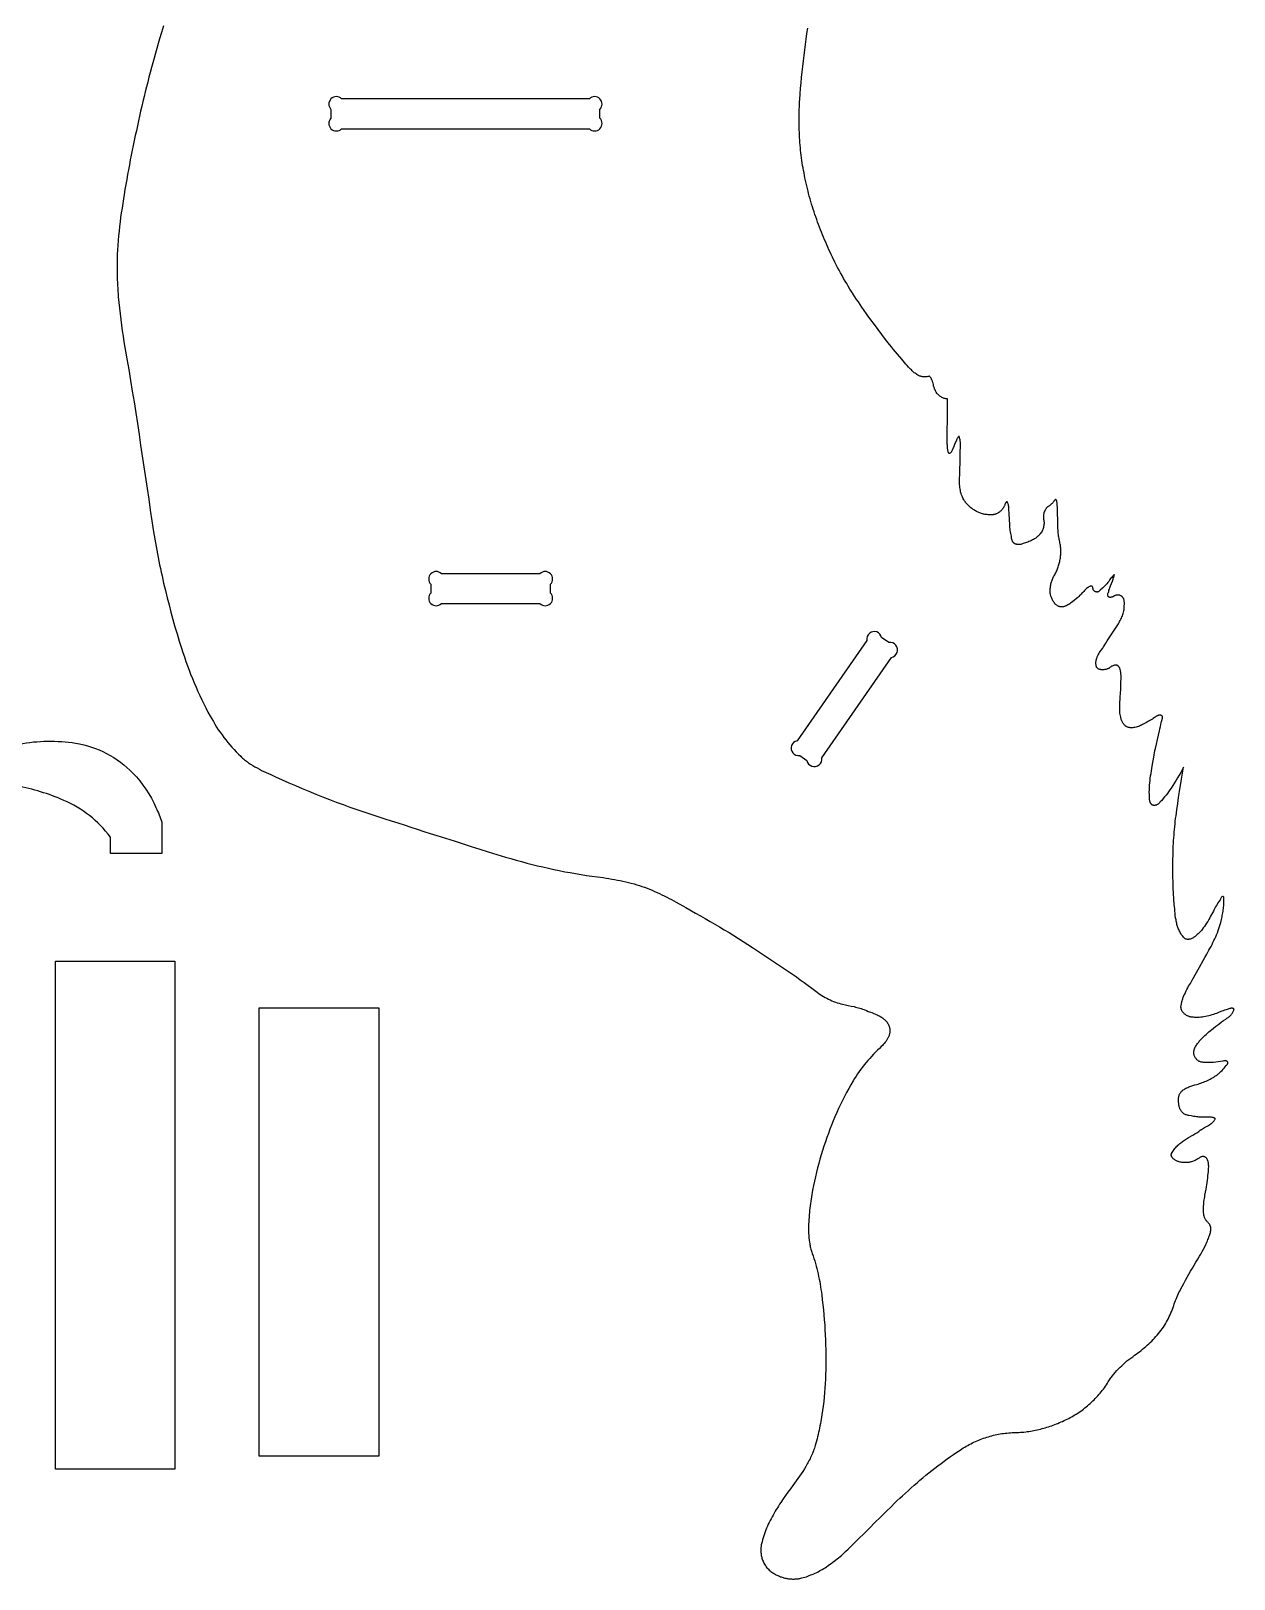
# Model space of a CAD drawing. Extents: x -354 to 404, y -248 to 385.
# Drawn here: x 93 to 213.7, y -245.9 to -90.5 of the extents above; entities that cross this region are included whole.
import ezdxf

# ---------------------------------------------------------------- set-up
doc = ezdxf.new("R2010")
doc.units = 0
doc.header["$MEASUREMENT"] = 0
doc.layers.get('0').update_dxf_attribs({"linetype": 'CONTINUOUS'})

msp = doc.modelspace()

# ---------------------------------------------------------------- linework, layer by layer
msp.add_lwpolyline([(106.28, -89.99), (106.08, -90.64), (105.89, -91.29), (105.75, -91.77), (105.61, -92.25), (105.47, -92.73), (105.34, -93.22), (105.2, -93.7), (105.07, -94.18), (104.95, -94.67), (104.82, -95.15), (104.69, -95.63), (104.57, -96.12), (104.45, -96.61), (104.33, -97.09), (104.21, -97.58), (104.1, -98.06), (103.98, -98.55), (103.87, -99.04), (103.76, -99.53), (103.65, -100.02), (103.55, -100.51), (103.44, -101), (103.34, -101.49), (103.24, -101.98), (103.14, -102.47), (103.04, -102.96), (102.94, -103.45), (102.85, -103.94), (102.76, -104.43), (102.67, -104.92), (102.58, -105.42), (102.49, -105.91), (102.41, -106.4), (102.32, -106.9), (102.25, -107.36), (102.18, -107.82), (102.11, -108.28), (102.04, -108.74), (101.97, -109.21), (101.91, -109.67), (101.86, -110.13), (101.81, -110.6), (101.76, -111.06), (101.72, -111.53), (101.68, -111.99), (101.66, -112.46), (101.63, -112.93), (101.62, -113.16), (101.62, -113.39), (101.61, -113.63), (101.61, -113.86), (101.61, -114.1), (101.61, -114.33), (101.61, -114.62), (101.62, -114.9), (101.63, -115.19), (101.64, -115.47), (101.65, -115.76), (101.66, -116.04), (101.68, -116.33), (101.7, -116.61), (101.72, -116.9), (101.74, -117.18), (101.79, -117.75), (101.85, -118.32), (101.91, -118.89), (101.98, -119.46), (102.06, -120.02), (102.14, -120.59), (102.22, -121.15), (102.31, -121.72), (102.4, -122.28), (102.5, -122.85), (102.6, -123.41), (102.78, -124.49), (102.97, -125.57), (103.14, -126.66), (103.32, -127.74), (103.49, -128.82), (103.65, -129.91), (103.82, -130.99), (103.98, -132.08), (104.3, -134.25), (104.62, -136.42), (104.79, -137.51), (104.95, -138.59), (105.12, -139.67), (105.28, -140.76), (105.34, -141.13), (105.4, -141.5), (105.47, -141.87), (105.53, -142.24), (105.6, -142.61), (105.67, -142.98), (105.74, -143.35), (105.81, -143.72), (105.89, -144.09), (105.97, -144.46), (106.05, -144.83), (106.13, -145.19), (106.21, -145.56), (106.29, -145.93), (106.47, -146.66), (106.65, -147.39), (106.83, -148.12), (107.02, -148.85), (107.22, -149.58), (107.43, -150.3), (107.64, -151.02), (107.86, -151.74), (108.08, -152.46), (108.22, -152.9), (108.37, -153.34), (108.52, -153.78), (108.67, -154.22), (108.84, -154.65), (109, -155.08), (109.18, -155.51), (109.35, -155.94), (109.54, -156.37), (109.72, -156.79), (109.92, -157.21), (110.11, -157.63), (110.32, -158.05), (110.53, -158.46), (110.74, -158.87), (110.96, -159.28), (111.12, -159.56), (111.28, -159.83), (111.44, -160.1), (111.61, -160.37), (111.78, -160.64), (111.96, -160.9), (112.15, -161.16), (112.34, -161.42), (112.53, -161.67), (112.73, -161.92), (112.93, -162.16), (113.14, -162.4), (113.36, -162.63), (113.58, -162.87), (113.8, -163.09), (114.03, -163.31), (114.12, -163.4), (114.22, -163.48), (114.31, -163.57), (114.41, -163.65), (114.51, -163.72), (114.61, -163.8), (114.71, -163.88), (114.81, -163.95), (114.92, -164.02), (115.02, -164.09), (115.24, -164.23), (115.46, -164.35), (115.68, -164.48), (115.9, -164.6), (116.13, -164.72), (116.35, -164.83), (116.58, -164.94), (116.81, -165.05), (117.05, -165.15), (117.51, -165.36), (118.18, -165.67), (118.85, -165.96), (119.52, -166.25), (120.2, -166.54), (120.88, -166.82), (121.56, -167.1), (122.24, -167.37), (122.93, -167.64), (123.61, -167.9), (124.3, -168.16), (124.99, -168.41), (125.69, -168.66), (126.38, -168.9), (127.08, -169.13), (127.78, -169.36), (128.48, -169.58), (129.14, -169.78), (129.79, -169.99), (130.44, -170.2), (131.1, -170.42), (131.75, -170.63), (132.4, -170.85), (133.06, -171.06), (133.71, -171.26), (134.57, -171.53), (135.44, -171.8), (137.16, -172.35), (138.02, -172.63), (138.88, -172.9), (139.74, -173.16), (140.17, -173.29), (140.61, -173.42), (141.14, -173.57), (141.68, -173.73), (142.21, -173.87), (142.75, -174.02), (143.29, -174.16), (143.83, -174.29), (144.37, -174.42), (144.91, -174.55), (145.46, -174.67), (146, -174.78), (146.55, -174.89), (147.09, -174.99), (147.64, -175.09), (148.19, -175.18), (148.74, -175.26), (149.02, -175.3), (149.29, -175.34), (149.86, -175.42), (150.43, -175.49), (150.71, -175.54), (150.99, -175.58), (151.28, -175.63), (151.56, -175.67), (151.84, -175.73), (152.12, -175.78), (152.4, -175.84), (152.68, -175.9), (152.96, -175.97), (153.24, -176.04), (153.51, -176.12), (153.79, -176.2), (154.05, -176.28), (154.31, -176.37), (154.56, -176.46), (154.82, -176.56), (155.07, -176.66), (155.32, -176.76), (155.57, -176.87), (155.82, -176.98), (156.06, -177.09), (156.31, -177.2), (156.55, -177.32), (156.79, -177.44), (157.03, -177.57), (157.27, -177.69), (157.51, -177.82), (157.75, -177.95), (158.72, -178.5), (159.69, -179.04), (160.18, -179.32), (160.66, -179.6), (161.14, -179.88), (161.62, -180.16), (162.1, -180.44), (162.57, -180.73), (163.05, -181.01), (163.52, -181.31), (163.99, -181.6), (164.46, -181.9), (164.93, -182.2), (165.4, -182.51), (166.2, -183.04), (167.01, -183.57), (167.81, -184.1), (168.21, -184.37), (168.61, -184.64), (169.01, -184.91), (169.41, -185.18), (169.81, -185.46), (170.2, -185.74), (170.59, -186.02), (170.98, -186.3), (171.37, -186.59), (171.75, -186.89), (171.9, -187), (172.05, -187.11), (172.21, -187.22), (172.37, -187.32), (172.53, -187.42), (172.7, -187.51), (172.86, -187.6), (173.03, -187.69), (173.2, -187.77), (173.38, -187.85), (173.55, -187.92), (173.73, -187.98), (173.91, -188.04), (174.09, -188.1), (174.27, -188.15), (174.45, -188.19), (174.73, -188.25), (175.02, -188.32), (175.31, -188.38), (175.6, -188.44), (175.75, -188.48), (175.89, -188.52), (176.03, -188.55), (176.17, -188.59), (176.3, -188.63), (176.44, -188.68), (176.57, -188.73), (176.69, -188.77), (176.86, -188.84), (177.03, -188.91), (177.39, -189.04), (177.57, -189.12), (177.76, -189.19), (177.93, -189.27), (178.02, -189.32), (178.11, -189.36), (178.19, -189.41), (178.28, -189.46), (178.36, -189.51), (178.44, -189.56), (178.51, -189.62), (178.59, -189.68), (178.66, -189.74), (178.73, -189.8), (178.79, -189.87), (178.85, -189.94), (178.91, -190.01), (178.96, -190.09), (179.01, -190.17), (179.06, -190.25), (179.1, -190.34), (179.13, -190.43), (179.15, -190.5), (179.17, -190.57), (179.18, -190.64), (179.19, -190.71), (179.2, -190.78), (179.2, -190.85), (179.19, -190.92), (179.19, -190.99), (179.18, -191.06), (179.17, -191.12), (179.15, -191.19), (179.13, -191.26), (179.11, -191.33), (179.09, -191.39), (179.06, -191.46), (179.03, -191.53), (179, -191.59), (178.96, -191.65), (178.93, -191.72), (178.89, -191.78), (178.85, -191.84), (178.81, -191.9), (178.72, -192.02), (178.63, -192.13), (178.53, -192.24), (178.44, -192.34), (178.33, -192.44), (178.14, -192.63), (177.94, -192.82), (177.74, -193.02), (177.55, -193.22), (177.36, -193.43), (177.17, -193.64), (176.98, -193.85), (176.8, -194.06), (176.62, -194.28), (176.45, -194.5), (176.28, -194.73), (176.11, -194.96), (175.95, -195.19), (175.8, -195.42), (175.65, -195.66), (175.5, -195.89), (175.28, -196.28), (175.06, -196.67), (174.85, -197.07), (174.64, -197.46), (174.44, -197.86), (174.24, -198.27), (174.05, -198.67), (173.86, -199.08), (173.68, -199.5), (173.51, -199.91), (173.34, -200.33), (173.18, -200.75), (173.02, -201.17), (172.86, -201.59), (172.72, -202.01), (172.58, -202.44), (172.44, -202.87), (172.31, -203.31), (172.18, -203.74), (172.05, -204.18), (171.94, -204.63), (171.83, -205.07), (171.72, -205.52), (171.62, -205.96), (171.53, -206.41), (171.44, -206.86), (171.4, -207.08), (171.36, -207.31), (171.32, -207.54), (171.29, -207.76), (171.26, -207.99), (171.22, -208.21), (171.2, -208.44), (171.17, -208.67), (171.14, -208.89), (171.12, -209.12), (171.1, -209.35), (171.08, -209.57), (171.06, -209.8), (171.05, -210.03), (171.04, -210.26), (171.03, -210.49), (171.03, -210.72), (171.03, -210.95), (171.04, -211.18), (171.05, -211.41), (171.07, -211.64), (171.1, -211.87), (171.13, -212.09), (171.15, -212.21), (171.17, -212.32), (171.19, -212.43), (171.21, -212.54), (171.24, -212.66), (171.27, -212.77), (171.3, -212.88), (171.33, -212.99), (171.37, -213.1), (171.4, -213.21), (171.49, -213.46), (171.57, -213.72), (171.65, -213.97), (171.72, -214.23), (171.8, -214.48), (171.86, -214.74), (171.93, -215), (171.99, -215.26), (172.04, -215.52), (172.1, -215.78), (172.15, -216.04), (172.19, -216.31), (172.24, -216.57), (172.28, -216.83), (172.32, -217.1), (172.35, -217.36), (172.41, -217.86), (172.47, -218.36), (172.52, -218.86), (172.57, -219.36), (172.61, -219.87), (172.65, -220.37), (172.68, -220.87), (172.7, -221.37), (172.72, -221.87), (172.74, -222.37), (172.75, -222.88), (172.76, -223.38), (172.76, -223.88), (172.76, -224.39), (172.75, -224.89), (172.73, -225.39), (172.72, -225.84), (172.69, -226.29), (172.67, -226.74), (172.63, -227.19), (172.59, -227.64), (172.55, -228.08), (172.5, -228.53), (172.44, -228.97), (172.37, -229.42), (172.34, -229.64), (172.3, -229.86), (172.26, -230.08), (172.22, -230.3), (172.18, -230.52), (172.13, -230.74), (172.09, -230.96), (172.04, -231.18), (171.99, -231.4), (171.94, -231.62), (171.88, -231.84), (171.83, -232.06), (171.77, -232.27), (171.71, -232.49), (171.67, -232.63), (171.62, -232.77), (171.57, -232.91), (171.53, -233.04), (171.47, -233.18), (171.42, -233.31), (171.36, -233.44), (171.3, -233.58), (171.24, -233.71), (171.18, -233.84), (171.11, -233.97), (171.04, -234.09), (170.97, -234.22), (170.9, -234.35), (170.76, -234.6), (170.61, -234.85), (170.45, -235.09), (170.29, -235.33), (170.12, -235.57), (169.96, -235.81), (169.79, -236.04), (169.45, -236.51), (169.21, -236.84), (168.96, -237.18), (168.72, -237.52), (168.48, -237.86), (168.25, -238.21), (168.13, -238.39), (168.02, -238.57), (167.9, -238.74), (167.79, -238.92), (167.68, -239.1), (167.58, -239.28), (167.47, -239.47), (167.37, -239.65), (167.27, -239.84), (167.17, -240.02), (167.08, -240.21), (166.99, -240.4), (166.91, -240.59), (166.82, -240.78), (166.74, -240.97), (166.67, -241.17), (166.6, -241.36), (166.53, -241.56), (166.47, -241.76), (166.41, -241.96), (166.36, -242.16), (166.31, -242.36), (166.29, -242.46), (166.27, -242.55), (166.26, -242.65), (166.25, -242.74), (166.24, -242.84), (166.24, -242.94), (166.24, -243.04), (166.24, -243.13), (166.25, -243.23), (166.26, -243.33), (166.27, -243.42), (166.29, -243.52), (166.3, -243.62), (166.33, -243.71), (166.35, -243.8), (166.38, -243.89), (166.42, -244), (166.46, -244.1), (166.5, -244.2), (166.55, -244.3), (166.61, -244.4), (166.66, -244.49), (166.73, -244.58), (166.79, -244.67), (166.86, -244.76), (166.93, -244.84), (167.01, -244.92), (167.09, -245), (167.17, -245.07), (167.26, -245.14), (167.35, -245.21), (167.44, -245.27), (167.52, -245.32), (167.6, -245.37), (167.68, -245.42), (167.76, -245.46), (167.85, -245.51), (167.94, -245.55), (168.02, -245.59), (168.11, -245.62), (168.2, -245.66), (168.29, -245.69), (168.38, -245.72), (168.47, -245.75), (168.56, -245.77), (168.65, -245.8), (168.75, -245.82), (168.84, -245.84), (168.93, -245.85), (169.03, -245.87), (169.12, -245.88), (169.22, -245.89), (169.31, -245.89), (169.41, -245.9), (169.5, -245.9), (169.6, -245.9), (169.69, -245.89), (169.79, -245.89), (169.88, -245.88), (169.98, -245.87), (170.07, -245.85), (170.16, -245.84), (170.26, -245.82), (170.35, -245.79), (170.5, -245.75), (170.66, -245.71), (170.81, -245.66), (170.96, -245.61), (171.11, -245.55), (171.26, -245.49), (171.41, -245.43), (171.56, -245.37), (171.7, -245.3), (171.85, -245.23), (171.99, -245.16), (172.13, -245.09), (172.27, -245.01), (172.41, -244.93), (172.55, -244.84), (172.69, -244.76), (172.84, -244.66), (173, -244.55), (173.15, -244.44), (173.31, -244.33), (173.46, -244.22), (173.6, -244.11), (173.75, -244), (173.9, -243.88), (174.04, -243.76), (174.19, -243.64), (174.33, -243.52), (174.47, -243.4), (174.75, -243.15), (175.02, -242.89), (175.29, -242.63), (175.56, -242.37), (175.82, -242.11), (176.09, -241.84), (176.61, -241.31), (177.14, -240.78), (177.69, -240.23), (178.24, -239.68), (178.79, -239.14), (179.35, -238.6), (179.63, -238.33), (179.91, -238.06), (180.19, -237.79), (180.47, -237.53), (180.76, -237.27), (181.05, -237.01), (181.34, -236.75), (181.63, -236.49), (181.92, -236.23), (182.21, -235.98), (182.51, -235.73), (182.81, -235.48), (183.11, -235.24), (183.41, -235), (183.71, -234.76), (184.02, -234.52), (184.33, -234.29), (184.64, -234.05), (184.96, -233.83), (185.27, -233.6), (185.59, -233.38), (185.91, -233.17), (186.24, -232.95), (186.57, -232.74), (186.72, -232.65), (186.87, -232.56), (187.02, -232.48), (187.17, -232.39), (187.32, -232.31), (187.48, -232.23), (187.63, -232.16), (187.79, -232.09), (187.95, -232.02), (188.11, -231.95), (188.27, -231.89), (188.43, -231.82), (188.59, -231.76), (188.76, -231.71), (188.92, -231.66), (189.09, -231.61), (189.25, -231.56), (189.42, -231.51), (189.59, -231.47), (189.76, -231.43), (189.93, -231.4), (190.1, -231.36), (190.27, -231.33), (190.44, -231.3), (190.61, -231.28), (190.78, -231.26), (190.95, -231.24), (191.13, -231.22), (191.3, -231.21), (191.47, -231.2), (191.65, -231.19), (191.82, -231.19), (191.99, -231.18), (192.15, -231.18), (192.32, -231.17), (192.49, -231.15), (192.66, -231.14), (192.83, -231.12), (192.99, -231.1), (193.16, -231.08), (193.33, -231.05), (193.49, -231.02), (193.66, -230.99), (193.82, -230.96), (193.99, -230.93), (194.15, -230.89), (194.31, -230.85), (194.48, -230.8), (194.64, -230.76), (194.8, -230.71), (194.96, -230.66), (195.12, -230.61), (195.28, -230.56), (195.44, -230.51), (195.6, -230.45), (195.76, -230.39), (195.92, -230.33), (196.07, -230.27), (196.23, -230.2), (196.38, -230.13), (196.54, -230.07), (196.69, -230), (196.84, -229.93), (196.99, -229.85), (197.15, -229.77), (197.3, -229.69), (197.46, -229.61), (197.61, -229.52), (197.76, -229.43), (197.91, -229.34), (198.06, -229.24), (198.2, -229.14), (198.35, -229.04), (198.49, -228.94), (198.63, -228.83), (198.77, -228.72), (198.91, -228.61), (199.05, -228.5), (199.18, -228.38), (199.31, -228.27), (199.44, -228.15), (199.57, -228.02), (199.7, -227.9), (199.82, -227.77), (199.94, -227.64), (200.06, -227.51), (200.18, -227.38), (200.3, -227.25), (200.41, -227.11), (200.52, -226.97), (200.63, -226.83), (200.73, -226.69), (200.83, -226.54), (200.93, -226.4), (201.03, -226.25), (201.12, -226.1), (201.19, -226), (201.25, -225.9), (201.32, -225.81), (201.38, -225.71), (201.45, -225.62), (201.52, -225.52), (201.67, -225.34), (201.82, -225.16), (201.98, -224.98), (202.14, -224.81), (202.3, -224.64), (202.47, -224.48), (202.65, -224.32), (202.82, -224.16), (203, -224.01), (203.19, -223.86), (203.38, -223.72), (203.57, -223.58), (203.76, -223.44), (203.92, -223.32), (204.09, -223.2), (204.25, -223.08), (204.41, -222.95), (204.57, -222.83), (204.73, -222.7), (204.89, -222.56), (205.04, -222.43), (205.19, -222.29), (205.34, -222.15), (205.49, -222.01), (205.63, -221.86), (205.77, -221.71), (205.91, -221.56), (206.04, -221.41), (206.17, -221.25), (206.3, -221.09), (206.42, -220.93), (206.54, -220.77), (206.65, -220.6), (206.76, -220.44), (206.86, -220.27), (206.96, -220.09), (207.06, -219.92), (207.15, -219.74), (207.24, -219.56), (207.33, -219.38), (207.41, -219.19), (207.49, -219.01), (207.56, -218.82), (207.63, -218.63), (207.7, -218.44), (207.75, -218.28), (207.81, -218.12), (207.88, -217.95), (207.94, -217.79), (208.01, -217.63), (208.08, -217.47), (208.15, -217.31), (208.22, -217.15), (208.3, -216.99), (208.37, -216.84), (208.53, -216.53), (208.69, -216.22), (208.86, -215.91), (209.03, -215.61), (209.21, -215.3), (209.38, -215), (209.56, -214.7), (209.92, -214.1), (210.1, -213.8), (210.27, -213.5), (210.41, -213.27), (210.54, -213.03), (210.67, -212.8), (210.8, -212.56), (210.92, -212.31), (210.97, -212.19), (211.03, -212.07), (211.08, -211.95), (211.13, -211.83), (211.18, -211.7), (211.23, -211.58), (211.26, -211.49), (211.29, -211.4), (211.32, -211.31), (211.35, -211.21), (211.37, -211.11), (211.39, -211.02), (211.4, -210.92), (211.41, -210.82), (211.41, -210.77), (211.41, -210.73), (211.41, -210.68), (211.4, -210.63), (211.4, -210.59), (211.39, -210.54), (211.37, -210.5), (211.36, -210.45), (211.34, -210.41), (211.32, -210.36), (211.3, -210.32), (211.28, -210.28), (211.25, -210.24), (211.22, -210.2), (211.18, -210.17), (211.15, -210.13), (211.1, -210.08), (211.05, -210.04), (211.01, -209.99), (210.97, -209.94), (210.93, -209.89), (210.9, -209.84), (210.87, -209.79), (210.84, -209.73), (210.82, -209.68), (210.79, -209.62), (210.77, -209.57), (210.76, -209.51), (210.74, -209.45), (210.73, -209.39), (210.72, -209.33), (210.71, -209.26), (210.69, -209.1), (210.68, -208.94), (210.68, -208.78), (210.68, -208.62), (210.69, -208.47), (210.7, -208.31), (210.71, -208.15), (210.73, -208), (210.75, -207.84), (210.78, -207.69), (210.8, -207.53), (210.83, -207.38), (210.89, -207.07), (210.95, -206.75), (210.99, -206.53), (211.03, -206.31), (211.06, -206.09), (211.08, -205.87), (211.11, -205.65), (211.13, -205.42), (211.17, -204.98), (211.18, -204.82), (211.19, -204.67), (211.2, -204.51), (211.2, -204.44), (211.19, -204.36), (211.19, -204.28), (211.18, -204.21), (211.17, -204.13), (211.16, -204.06), (211.14, -203.98), (211.12, -203.91), (211.09, -203.83), (211.06, -203.75), (211.04, -203.73), (211.03, -203.7), (211.01, -203.67), (210.99, -203.65), (210.97, -203.63), (210.95, -203.61), (210.93, -203.59), (210.91, -203.57), (210.86, -203.54), (210.81, -203.52), (210.76, -203.5), (210.7, -203.49), (210.65, -203.48), (210.59, -203.48), (210.53, -203.49), (210.48, -203.5), (210.42, -203.52), (210.37, -203.55), (210.32, -203.58), (210.27, -203.61), (210.23, -203.65), (210.19, -203.68), (210.11, -203.73), (210.02, -203.78), (209.93, -203.83), (209.84, -203.87), (209.75, -203.91), (209.58, -203.98), (209.49, -204.01), (209.41, -204.03), (209.32, -204.05), (209.24, -204.07), (209.14, -204.08), (209.05, -204.09), (208.96, -204.09), (208.87, -204.09), (208.77, -204.09), (208.68, -204.09), (208.59, -204.08), (208.5, -204.07), (208.42, -204.05), (208.33, -204.04), (208.25, -204.02), (208.18, -204), (208.11, -203.98), (208.05, -203.95), (207.98, -203.92), (207.91, -203.89), (207.84, -203.84), (207.77, -203.8), (207.7, -203.75), (207.64, -203.7), (207.59, -203.64), (207.56, -203.61), (207.54, -203.58), (207.52, -203.55), (207.5, -203.52), (207.48, -203.49), (207.47, -203.45), (207.46, -203.42), (207.45, -203.39), (207.45, -203.36), (207.45, -203.32), (207.45, -203.29), (207.46, -203.25), (207.47, -203.22), (207.48, -203.18), (207.54, -203.08), (207.59, -202.97), (207.66, -202.87), (207.73, -202.78), (207.8, -202.69), (207.87, -202.6), (207.95, -202.51), (208.03, -202.43), (208.12, -202.35), (208.21, -202.27), (208.3, -202.19), (208.39, -202.12), (208.49, -202.05), (208.58, -201.98), (208.68, -201.91), (208.78, -201.84), (208.99, -201.72), (209.19, -201.59), (209.6, -201.34), (209.81, -201.22), (210.01, -201.09), (210.1, -201.03), (210.2, -200.96), (210.29, -200.89), (210.38, -200.82), (210.43, -200.79), (210.48, -200.76), (210.57, -200.69), (210.68, -200.63), (210.78, -200.57), (210.99, -200.46), (211.1, -200.4), (211.21, -200.34), (211.31, -200.28), (211.41, -200.21), (211.45, -200.18), (211.5, -200.14), (211.55, -200.1), (211.59, -200.06), (211.63, -200.02), (211.67, -199.98), (211.71, -199.93), (211.74, -199.89), (211.78, -199.84), (211.81, -199.78), (211.84, -199.73), (211.86, -199.67), (211.83, -199.65), (211.79, -199.63), (211.76, -199.61), (211.72, -199.6), (211.68, -199.59), (211.64, -199.57), (211.61, -199.57), (211.57, -199.56), (211.49, -199.55), (211.41, -199.54), (211.33, -199.54), (211.25, -199.55), (211.12, -199.55), (210.99, -199.55), (210.87, -199.55), (210.74, -199.55), (210.48, -199.54), (210.22, -199.52), (210.1, -199.51), (209.97, -199.5), (209.84, -199.48), (209.71, -199.46), (209.46, -199.41), (209.21, -199.36), (209.14, -199.35), (209.06, -199.33), (208.99, -199.31), (208.92, -199.29), (208.85, -199.26), (208.78, -199.23), (208.71, -199.19), (208.65, -199.14), (208.59, -199.09), (208.53, -199.03), (208.48, -198.97), (208.43, -198.91), (208.39, -198.84), (208.35, -198.78), (208.32, -198.7), (208.29, -198.63), (208.27, -198.56), (208.25, -198.48), (208.23, -198.4), (208.21, -198.32), (208.2, -198.25), (208.19, -198.17), (208.17, -198.01), (208.16, -197.94), (208.16, -197.87), (208.16, -197.79), (208.16, -197.72), (208.17, -197.65), (208.18, -197.58), (208.19, -197.51), (208.21, -197.44), (208.23, -197.37), (208.25, -197.3), (208.28, -197.23), (208.31, -197.17), (208.34, -197.11), (208.39, -197.05), (208.43, -196.99), (208.48, -196.94), (208.56, -196.87), (208.65, -196.8), (208.73, -196.74), (208.82, -196.68), (208.92, -196.63), (209.01, -196.58), (209.11, -196.54), (209.2, -196.5), (209.3, -196.46), (209.4, -196.43), (209.5, -196.39), (209.61, -196.36), (209.81, -196.3), (210.02, -196.25), (210.15, -196.21), (210.29, -196.16), (210.42, -196.12), (210.56, -196.07), (210.69, -196.02), (210.82, -195.97), (210.95, -195.91), (211.08, -195.85), (211.21, -195.79), (211.34, -195.72), (211.46, -195.65), (211.59, -195.58), (211.71, -195.51), (211.83, -195.43), (211.95, -195.35), (212.06, -195.27), (212.13, -195.22), (212.19, -195.17), (212.25, -195.11), (212.31, -195.06), (212.43, -194.95), (212.55, -194.84), (212.66, -194.72), (212.77, -194.6), (212.87, -194.47), (212.97, -194.35), (213.03, -194.29), (213.06, -194.25), (213.08, -194.22), (213.1, -194.18), (213.11, -194.17), (213.12, -194.15), (213.12, -194.13), (213.12, -194.1), (213.12, -194.08), (213.12, -194.06), (213.12, -194.03), (213.11, -194.01), (213.1, -193.99), (213.09, -193.97), (213.07, -193.95), (213.06, -193.94), (213.04, -193.92), (213.02, -193.91), (213, -193.9), (212.98, -193.9), (212.94, -193.88), (212.89, -193.88), (212.85, -193.88), (212.79, -193.88), (212.73, -193.88), (212.62, -193.9), (212.4, -193.93), (212.16, -193.97), (211.92, -194), (211.68, -194.03), (211.55, -194.04), (211.43, -194.05), (211.3, -194.05), (211.18, -194.06), (211.06, -194.06), (210.93, -194.05), (210.81, -194.05), (210.69, -194.03), (210.57, -194.02), (210.45, -194), (210.38, -193.98), (210.32, -193.96), (210.25, -193.93), (210.19, -193.9), (210.13, -193.86), (210.08, -193.82), (210.02, -193.77), (209.97, -193.72), (209.93, -193.66), (209.88, -193.61), (209.84, -193.55), (209.81, -193.49), (209.78, -193.42), (209.75, -193.36), (209.73, -193.29), (209.72, -193.22), (209.71, -193.17), (209.71, -193.13), (209.7, -193.08), (209.71, -193.03), (209.71, -192.98), (209.71, -192.94), (209.72, -192.89), (209.73, -192.84), (209.74, -192.8), (209.75, -192.75), (209.78, -192.66), (209.82, -192.57), (209.86, -192.48), (209.91, -192.4), (209.97, -192.31), (210.02, -192.23), (210.08, -192.15), (210.14, -192.07), (210.2, -191.99), (210.26, -191.92), (210.32, -191.85), (210.44, -191.72), (210.56, -191.6), (210.69, -191.47), (210.82, -191.35), (210.95, -191.22), (211.08, -191.1), (211.22, -190.98), (211.36, -190.87), (211.5, -190.75), (211.64, -190.64), (211.93, -190.41), (212.21, -190.19), (212.49, -189.98), (212.6, -189.9), (212.7, -189.83), (212.92, -189.69), (213.03, -189.61), (213.14, -189.54), (213.24, -189.46), (213.29, -189.42), (213.33, -189.38), (213.39, -189.32), (213.45, -189.26), (213.5, -189.2), (213.55, -189.13), (213.59, -189.06), (213.63, -188.99), (213.67, -188.92), (213.7, -188.85), (213.72, -188.8), (213.73, -188.77), (213.74, -188.74), (213.75, -188.71), (213.74, -188.69), (213.74, -188.68), (213.73, -188.67), (213.73, -188.66), (213.71, -188.65), (213.68, -188.63), (213.64, -188.61), (213.6, -188.6), (213.56, -188.6), (213.52, -188.59), (213.48, -188.6), (213.44, -188.6), (213.4, -188.61), (213.36, -188.62), (213.32, -188.63), (213.23, -188.66), (213.15, -188.68), (213.07, -188.71), (212.94, -188.75), (212.8, -188.8), (212.66, -188.85), (212.52, -188.9), (212.25, -189.01), (212.11, -189.07), (211.97, -189.12), (211.82, -189.17), (211.67, -189.22), (211.51, -189.27), (211.36, -189.32), (211.2, -189.36), (211.05, -189.4), (210.89, -189.43), (210.73, -189.46), (210.57, -189.49), (210.41, -189.51), (210.25, -189.52), (210.09, -189.53), (209.93, -189.53), (209.85, -189.52), (209.77, -189.52), (209.69, -189.51), (209.61, -189.5), (209.53, -189.49), (209.45, -189.48), (209.39, -189.47), (209.34, -189.46), (209.29, -189.45), (209.24, -189.43), (209.19, -189.41), (209.14, -189.4), (209.09, -189.37), (209.04, -189.35), (208.99, -189.33), (208.95, -189.3), (208.9, -189.27), (208.86, -189.24), (208.82, -189.21), (208.78, -189.18), (208.74, -189.15), (208.7, -189.11), (208.66, -189.07), (208.63, -189.03), (208.6, -188.99), (208.57, -188.95), (208.54, -188.91), (208.52, -188.86), (208.5, -188.82), (208.48, -188.77), (208.46, -188.72), (208.45, -188.68), (208.43, -188.63), (208.43, -188.57), (208.42, -188.52), (208.42, -188.47), (208.42, -188.41), (208.43, -188.36), (208.44, -188.27), (208.46, -188.18), (208.48, -188.09), (208.5, -188), (208.52, -187.91), (208.54, -187.83), (208.57, -187.74), (208.59, -187.66), (208.65, -187.5), (208.72, -187.33), (208.79, -187.17), (208.86, -187.02), (208.94, -186.86), (209.02, -186.71), (209.1, -186.56), (209.19, -186.4), (209.36, -186.1), (209.54, -185.79), (210.27, -184.47), (210.64, -183.82), (210.82, -183.49), (211.01, -183.16), (211.12, -182.97), (211.23, -182.78), (211.33, -182.59), (211.44, -182.4), (211.54, -182.21), (211.63, -182.01), (211.73, -181.81), (211.82, -181.62), (211.91, -181.42), (211.99, -181.22), (212.08, -181.02), (212.15, -180.81), (212.22, -180.61), (212.29, -180.4), (212.35, -180.19), (212.41, -179.98), (212.48, -179.7), (212.54, -179.43), (212.57, -179.29), (212.59, -179.15), (212.62, -179.01), (212.64, -178.87), (212.66, -178.73), (212.68, -178.59), (212.7, -178.45), (212.71, -178.31), (212.72, -178.17), (212.72, -178.03), (212.73, -177.89), (212.73, -177.75), (212.73, -177.69), (212.73, -177.64), (212.73, -177.58), (212.73, -177.53), (212.73, -177.5), (212.72, -177.48), (212.71, -177.46), (212.7, -177.43), (212.69, -177.41), (212.67, -177.39), (212.65, -177.38), (212.62, -177.36), (212.59, -177.37), (212.57, -177.39), (212.54, -177.4), (212.52, -177.42), (212.5, -177.44), (212.49, -177.46), (212.45, -177.51), (212.42, -177.56), (212.39, -177.61), (212.37, -177.66), (212.34, -177.71), (212.16, -177.99), (211.99, -178.27), (211.9, -178.41), (211.82, -178.55), (211.74, -178.7), (211.67, -178.84), (211.49, -179.18), (211.39, -179.36), (211.3, -179.53), (211.2, -179.7), (211.1, -179.88), (210.99, -180.05), (210.88, -180.22), (210.77, -180.38), (210.65, -180.54), (210.53, -180.7), (210.47, -180.78), (210.4, -180.85), (210.34, -180.93), (210.27, -181), (210.2, -181.07), (210.13, -181.14), (210.06, -181.21), (209.99, -181.27), (209.92, -181.33), (209.85, -181.39), (209.79, -181.44), (209.72, -181.48), (209.66, -181.52), (209.59, -181.56), (209.51, -181.59), (209.44, -181.63), (209.36, -181.65), (209.29, -181.67), (209.21, -181.68), (209.17, -181.69), (209.14, -181.69), (209.1, -181.69), (209.06, -181.69), (209.02, -181.68), (208.99, -181.68), (208.95, -181.67), (208.92, -181.66), (208.89, -181.65), (208.85, -181.63), (208.82, -181.61), (208.79, -181.59), (208.76, -181.57), (208.74, -181.54), (208.66, -181.46), (208.59, -181.37), (208.52, -181.28), (208.45, -181.19), (208.39, -181.1), (208.34, -181), (208.29, -180.9), (208.24, -180.8), (208.19, -180.7), (208.15, -180.6), (208.11, -180.5), (208.08, -180.39), (208.04, -180.29), (208.01, -180.18), (207.99, -180.07), (207.96, -179.96), (207.94, -179.85), (207.92, -179.74), (207.9, -179.63), (207.88, -179.52), (207.85, -179.29), (207.83, -179.07), (207.81, -178.84), (207.79, -178.62), (207.75, -178.17), (207.71, -177.62), (207.68, -177.07), (207.65, -176.51), (207.63, -175.96), (207.61, -175.4), (207.61, -174.84), (207.6, -174.28), (207.61, -173.72), (207.62, -173.16), (207.63, -172.88), (207.64, -172.61), (207.65, -172.33), (207.67, -172.05), (207.68, -171.77), (207.7, -171.49), (207.72, -171.21), (207.74, -170.93), (207.77, -170.66), (207.79, -170.38), (207.82, -170.1), (207.85, -169.83), (207.88, -169.55), (207.92, -169.28), (207.96, -168.97), (208, -168.67), (208.09, -168.06), (208.18, -167.45), (208.28, -166.84), (208.48, -165.61), (208.58, -165), (208.68, -164.4), (208.53, -164.67), (208.39, -164.94), (208.24, -165.2), (208.08, -165.46), (207.92, -165.72), (207.76, -165.98), (207.6, -166.24), (207.43, -166.5), (207.31, -166.68), (207.18, -166.86), (207.05, -167.04), (206.92, -167.22), (206.78, -167.39), (206.64, -167.56), (206.49, -167.73), (206.34, -167.89), (206.28, -167.96), (206.22, -168.02), (206.15, -168.08), (206.12, -168.11), (206.08, -168.13), (206.05, -168.16), (206.01, -168.18), (205.97, -168.2), (205.93, -168.21), (205.89, -168.23), (205.84, -168.23), (205.8, -168.24), (205.75, -168.24), (205.7, -168.24), (205.65, -168.23), (205.61, -168.22), (205.57, -168.2), (205.54, -168.19), (205.5, -168.17), (205.47, -168.15), (205.45, -168.12), (205.42, -168.09), (205.4, -168.06), (205.38, -168.03), (205.36, -168), (205.34, -167.96), (205.33, -167.92), (205.31, -167.89), (205.3, -167.85), (205.28, -167.76), (205.27, -167.67), (205.26, -167.58), (205.25, -167.49), (205.25, -167.32), (205.25, -167.15), (205.24, -166.92), (205.25, -166.69), (205.26, -166.45), (205.27, -166.22), (205.29, -165.98), (205.32, -165.74), (205.34, -165.5), (205.37, -165.26), (205.41, -165.02), (205.45, -164.78), (205.52, -164.31), (205.68, -163.38), (205.72, -163.17), (205.76, -162.95), (205.8, -162.74), (205.85, -162.52), (205.95, -162.08), (206.05, -161.63), (206.16, -161.19), (206.26, -160.76), (206.31, -160.54), (206.36, -160.33), (206.4, -160.11), (206.44, -159.91), (206.45, -159.86), (206.47, -159.81), (206.5, -159.71), (206.53, -159.61), (206.54, -159.56), (206.56, -159.51), (206.56, -159.46), (206.57, -159.41), (206.57, -159.37), (206.56, -159.34), (206.56, -159.32), (206.55, -159.31), (206.54, -159.29), (206.53, -159.27), (206.52, -159.26), (206.5, -159.24), (206.48, -159.23), (206.46, -159.22), (206.44, -159.21), (206.4, -159.19), (206.36, -159.19), (206.33, -159.18), (206.29, -159.18), (206.25, -159.18), (206.22, -159.18), (206.18, -159.19), (206.15, -159.2), (206.11, -159.21), (206.08, -159.22), (206.05, -159.24), (206.01, -159.25), (205.95, -159.29), (205.88, -159.33), (205.82, -159.38), (205.75, -159.43), (205.63, -159.53), (205.57, -159.58), (205.5, -159.62), (205.44, -159.66), (205.37, -159.69), (205.27, -159.74), (205.17, -159.79), (204.97, -159.9), (204.77, -160.01), (204.56, -160.12), (204.46, -160.18), (204.35, -160.23), (204.24, -160.27), (204.14, -160.32), (204.03, -160.35), (203.92, -160.38), (203.8, -160.41), (203.75, -160.42), (203.69, -160.43), (203.58, -160.44), (203.47, -160.45), (203.42, -160.45), (203.36, -160.44), (203.31, -160.44), (203.26, -160.43), (203.2, -160.43), (203.15, -160.41), (203.1, -160.4), (203.05, -160.38), (203, -160.36), (202.95, -160.33), (202.9, -160.31), (202.86, -160.27), (202.81, -160.22), (202.75, -160.17), (202.71, -160.12), (202.66, -160.06), (202.62, -160), (202.58, -159.94), (202.55, -159.87), (202.51, -159.81), (202.48, -159.74), (202.45, -159.67), (202.43, -159.6), (202.41, -159.53), (202.39, -159.46), (202.37, -159.39), (202.34, -159.24), (202.31, -159.11), (202.29, -158.98), (202.28, -158.84), (202.27, -158.7), (202.27, -158.56), (202.27, -158.43), (202.27, -158.29), (202.27, -158.15), (202.28, -158.01), (202.29, -157.87), (202.31, -157.59), (202.33, -157.32), (202.35, -157.05), (202.36, -156.86), (202.37, -156.66), (202.38, -156.47), (202.39, -156.27), (202.39, -155.87), (202.4, -155.49), (202.4, -155.33), (202.4, -155.18), (202.39, -155.1), (202.39, -155.02), (202.38, -154.94), (202.37, -154.86), (202.36, -154.78), (202.34, -154.7), (202.32, -154.63), (202.3, -154.55), (202.27, -154.48), (202.24, -154.41), (202.2, -154.35), (202.16, -154.29), (202.14, -154.26), (202.13, -154.25), (202.1, -154.23), (202.08, -154.21), (202.06, -154.2), (202.04, -154.19), (202.01, -154.18), (201.98, -154.17), (201.93, -154.17), (201.87, -154.16), (201.81, -154.16), (201.75, -154.17), (201.69, -154.19), (201.63, -154.2), (201.57, -154.22), (201.51, -154.25), (201.46, -154.27), (201.41, -154.3), (201.37, -154.33), (201.33, -154.37), (201.29, -154.4), (201.25, -154.42), (201.21, -154.45), (201.17, -154.48), (201.12, -154.5), (201.07, -154.52), (201.02, -154.54), (200.97, -154.56), (200.92, -154.58), (200.86, -154.59), (200.81, -154.6), (200.75, -154.61), (200.69, -154.62), (200.64, -154.63), (200.58, -154.63), (200.52, -154.63), (200.47, -154.63), (200.41, -154.62), (200.36, -154.61), (200.31, -154.6), (200.26, -154.59), (200.21, -154.57), (200.16, -154.55), (200.12, -154.52), (200.08, -154.49), (200.04, -154.46), (200.01, -154.43), (199.98, -154.39), (199.95, -154.35), (199.93, -154.3), (199.91, -154.25), (199.9, -154.19), (199.89, -154.12), (199.88, -154.05), (199.88, -153.98), (199.88, -153.91), (199.88, -153.84), (199.89, -153.77), (199.9, -153.71), (199.91, -153.64), (199.93, -153.58), (199.95, -153.51), (199.97, -153.45), (199.99, -153.39), (200.02, -153.32), (200.05, -153.26), (200.08, -153.2), (200.11, -153.14), (200.17, -153.02), (200.25, -152.9), (200.32, -152.78), (200.4, -152.67), (200.56, -152.44), (200.63, -152.32), (200.71, -152.21), (200.86, -151.96), (201.02, -151.71), (201.35, -151.21), (201.68, -150.71), (202, -150.22), (202.07, -150.11), (202.14, -150), (202.2, -149.89), (202.26, -149.78), (202.33, -149.67), (202.38, -149.55), (202.44, -149.44), (202.49, -149.32), (202.54, -149.2), (202.58, -149.08), (202.62, -148.96), (202.65, -148.84), (202.68, -148.72), (202.7, -148.59), (202.72, -148.47), (202.72, -148.34), (202.73, -148.18), (202.74, -148.03), (202.74, -147.95), (202.74, -147.88), (202.73, -147.8), (202.73, -147.73), (202.71, -147.65), (202.69, -147.58), (202.67, -147.51), (202.66, -147.48), (202.64, -147.45), (202.62, -147.42), (202.6, -147.39), (202.58, -147.36), (202.56, -147.33), (202.53, -147.3), (202.5, -147.28), (202.47, -147.25), (202.44, -147.23), (202.39, -147.2), (202.33, -147.17), (202.28, -147.15), (202.23, -147.13), (202.18, -147.12), (202.13, -147.12), (202.07, -147.12), (202.02, -147.12), (201.97, -147.12), (201.92, -147.13), (201.87, -147.15), (201.82, -147.17), (201.77, -147.19), (201.72, -147.21), (201.67, -147.23), (201.63, -147.26), (201.6, -147.28), (201.57, -147.3), (201.53, -147.31), (201.5, -147.33), (201.46, -147.34), (201.43, -147.35), (201.39, -147.35), (201.36, -147.36), (201.32, -147.36), (201.29, -147.36), (201.25, -147.35), (201.22, -147.34), (201.19, -147.33), (201.16, -147.31), (201.13, -147.29), (201.1, -147.27), (201.08, -147.25), (201.07, -147.23), (201.06, -147.2), (201.06, -147.18), (201.05, -147.15), (201.05, -147.13), (201.06, -147.1), (201.06, -147.07), (201.07, -147.02), (201.09, -146.97), (201.11, -146.91), (201.13, -146.86), (201.16, -146.75), (201.19, -146.64), (201.23, -146.52), (201.27, -146.41), (201.36, -146.19), (201.45, -145.96), (201.54, -145.74), (201.58, -145.63), (201.62, -145.52), (201.66, -145.4), (201.69, -145.29), (201.72, -145.18), (201.75, -145.06), (201.71, -145.1), (201.66, -145.13), (201.62, -145.17), (201.58, -145.21), (201.5, -145.3), (201.43, -145.38), (201.36, -145.47), (201.29, -145.56), (201.16, -145.75), (201.06, -145.87), (200.96, -145.99), (200.86, -146.1), (200.76, -146.21), (200.65, -146.32), (200.54, -146.43), (200.32, -146.64), (200.28, -146.68), (200.25, -146.71), (200.21, -146.74), (200.17, -146.77), (200.13, -146.79), (200.08, -146.8), (200.06, -146.81), (200.03, -146.81), (200.01, -146.82), (199.98, -146.82), (199.94, -146.81), (199.89, -146.81), (199.85, -146.8), (199.82, -146.78), (199.78, -146.76), (199.75, -146.74), (199.71, -146.71), (199.69, -146.69), (199.66, -146.65), (199.64, -146.62), (199.62, -146.59), (199.6, -146.55), (199.59, -146.51), (199.58, -146.47), (199.57, -146.43), (199.57, -146.39), (199.57, -146.37), (199.57, -146.35), (199.56, -146.33), (199.55, -146.31), (199.54, -146.3), (199.53, -146.28), (199.51, -146.27), (199.5, -146.26), (199.48, -146.25), (199.46, -146.24), (199.44, -146.23), (199.43, -146.23), (199.41, -146.23), (199.39, -146.22), (199.37, -146.23), (199.35, -146.23), (199.3, -146.24), (199.26, -146.26), (199.22, -146.28), (199.18, -146.3), (199.14, -146.33), (199.1, -146.35), (199.06, -146.38), (199.02, -146.41), (198.95, -146.47), (198.88, -146.54), (198.75, -146.67), (198.66, -146.76), (198.57, -146.85), (198.48, -146.94), (198.39, -147.03), (198.34, -147.09), (198.28, -147.15), (198.16, -147.26), (198.05, -147.36), (197.92, -147.46), (197.68, -147.66), (197.56, -147.76), (197.43, -147.86), (197.34, -147.93), (197.25, -148), (197.16, -148.06), (197.06, -148.12), (196.96, -148.17), (196.9, -148.2), (196.85, -148.22), (196.8, -148.24), (196.74, -148.26), (196.68, -148.27), (196.63, -148.29), (196.57, -148.3), (196.51, -148.31), (196.44, -148.31), (196.38, -148.31), (196.32, -148.31), (196.27, -148.3), (196.21, -148.28), (196.15, -148.26), (196.09, -148.24), (196.04, -148.22), (195.99, -148.19), (195.94, -148.15), (195.89, -148.12), (195.85, -148.08), (195.8, -148.03), (195.76, -147.99), (195.71, -147.92), (195.66, -147.84), (195.61, -147.77), (195.56, -147.69), (195.52, -147.61), (195.48, -147.53), (195.44, -147.45), (195.41, -147.37), (195.38, -147.29), (195.35, -147.2), (195.33, -147.12), (195.32, -147.03), (195.3, -146.94), (195.29, -146.86), (195.29, -146.77), (195.29, -146.68), (195.29, -146.58), (195.3, -146.48), (195.31, -146.38), (195.32, -146.29), (195.33, -146.19), (195.35, -146.1), (195.37, -146), (195.39, -145.91), (195.42, -145.81), (195.45, -145.72), (195.48, -145.63), (195.51, -145.54), (195.55, -145.45), (195.59, -145.36), (195.63, -145.27), (195.68, -145.18), (195.74, -145.09), (195.79, -144.99), (195.84, -144.89), (195.89, -144.79), (195.94, -144.69), (195.98, -144.59), (196.02, -144.48), (196.06, -144.38), (196.1, -144.28), (196.14, -144.17), (196.17, -144.07), (196.2, -143.96), (196.23, -143.85), (196.25, -143.75), (196.27, -143.64), (196.29, -143.53), (196.31, -143.42), (196.32, -143.31), (196.34, -143.2), (196.35, -143.09), (196.35, -142.99), (196.36, -142.88), (196.36, -142.77), (196.36, -142.66), (196.35, -142.54), (196.35, -142.43), (196.34, -142.32), (196.32, -142.21), (196.31, -142.1), (196.29, -142), (196.27, -141.89), (196.25, -141.78), (196.22, -141.66), (196.2, -141.55), (196.18, -141.43), (196.16, -141.32), (196.14, -141.21), (196.13, -141.09), (196.1, -140.86), (196.08, -140.63), (196.07, -140.4), (196.06, -140.17), (196.06, -139.94), (196.05, -139.48), (196.04, -139.02), (196.04, -138.78), (196.03, -138.55), (196.01, -138.32), (196, -138.09), (195.99, -138.02), (195.99, -137.95), (195.98, -137.87), (195.97, -137.8), (195.96, -137.73), (195.95, -137.69), (195.94, -137.66), (195.93, -137.63), (195.91, -137.59), (195.89, -137.56), (195.87, -137.53), (195.85, -137.53), (195.83, -137.54), (195.81, -137.54), (195.79, -137.55), (195.78, -137.56), (195.76, -137.57), (195.74, -137.6), (195.71, -137.63), (195.69, -137.66), (195.67, -137.7), (195.65, -137.73), (195.59, -137.8), (195.54, -137.86), (195.48, -137.93), (195.41, -137.98), (195.35, -138.04), (195.28, -138.09), (195.21, -138.15), (195.14, -138.2), (195.1, -138.22), (195.06, -138.25), (195.02, -138.28), (194.99, -138.31), (194.96, -138.35), (194.92, -138.38), (194.89, -138.41), (194.87, -138.45), (194.84, -138.49), (194.81, -138.53), (194.77, -138.61), (194.73, -138.69), (194.69, -138.78), (194.66, -138.87), (194.64, -138.96), (194.62, -139.05), (194.61, -139.14), (194.61, -139.24), (194.61, -139.33), (194.62, -139.42), (194.63, -139.52), (194.65, -139.62), (194.66, -139.72), (194.67, -139.82), (194.67, -139.93), (194.66, -140.03), (194.65, -140.13), (194.63, -140.23), (194.61, -140.33), (194.58, -140.43), (194.55, -140.53), (194.51, -140.62), (194.47, -140.71), (194.41, -140.8), (194.36, -140.89), (194.3, -140.97), (194.23, -141.05), (194.18, -141.1), (194.14, -141.15), (194.09, -141.19), (194.04, -141.24), (193.94, -141.32), (193.84, -141.4), (193.73, -141.47), (193.62, -141.53), (193.51, -141.59), (193.4, -141.65), (193.28, -141.71), (193.16, -141.76), (193.04, -141.8), (192.92, -141.85), (192.8, -141.89), (192.67, -141.93), (192.42, -142.01), (192.34, -142.04), (192.26, -142.05), (192.18, -142.06), (192.1, -142.06), (192.03, -142.06), (191.95, -142.04), (191.91, -142.03), (191.88, -142.02), (191.84, -142.01), (191.81, -142), (191.77, -141.98), (191.74, -141.97), (191.71, -141.95), (191.68, -141.93), (191.65, -141.91), (191.62, -141.88), (191.6, -141.86), (191.57, -141.83), (191.55, -141.8), (191.53, -141.77), (191.51, -141.73), (191.49, -141.7), (191.48, -141.66), (191.47, -141.62), (191.46, -141.58), (191.45, -141.54), (191.42, -141.38), (191.39, -141.22), (191.33, -140.93), (191.3, -140.78), (191.28, -140.63), (191.27, -140.56), (191.26, -140.48), (191.25, -140.41), (191.25, -140.32), (191.24, -140.11), (191.23, -139.89), (191.22, -139.68), (191.21, -139.46), (191.18, -139.04), (191.16, -138.83), (191.15, -138.62), (191.15, -138.51), (191.14, -138.39), (191.13, -138.28), (191.12, -138.16), (191.1, -138.11), (191.09, -138.05), (191.08, -138), (191.06, -137.95), (191.04, -137.9), (191.02, -137.85), (190.99, -137.8), (190.96, -137.75), (190.92, -137.77), (190.89, -137.79), (190.87, -137.81), (190.85, -137.83), (190.83, -137.85), (190.81, -137.87), (190.79, -137.9), (190.78, -137.92), (190.76, -137.98), (190.74, -138.04), (190.72, -138.09), (190.7, -138.15), (190.68, -138.2), (190.65, -138.25), (190.63, -138.3), (190.6, -138.35), (190.57, -138.4), (190.54, -138.44), (190.51, -138.48), (190.48, -138.53), (190.44, -138.57), (190.4, -138.61), (190.37, -138.65), (190.33, -138.68), (190.29, -138.72), (190.24, -138.75), (190.2, -138.79), (190.16, -138.82), (190.11, -138.85), (190.06, -138.87), (190.02, -138.9), (189.97, -138.92), (189.92, -138.95), (189.87, -138.97), (189.82, -138.99), (189.77, -139), (189.72, -139.02), (189.66, -139.03), (189.61, -139.05), (189.56, -139.06), (189.5, -139.06), (189.45, -139.07), (189.39, -139.07), (189.34, -139.07), (189.24, -139.07), (189.14, -139.07), (189.05, -139.06), (188.95, -139.05), (188.86, -139.04), (188.77, -139.03), (188.67, -139.01), (188.58, -138.99), (188.49, -138.96), (188.4, -138.94), (188.31, -138.91), (188.22, -138.88), (188.14, -138.84), (188.05, -138.81), (187.97, -138.77), (187.88, -138.72), (187.8, -138.68), (187.72, -138.63), (187.64, -138.58), (187.56, -138.53), (187.48, -138.48), (187.41, -138.42), (187.33, -138.36), (187.26, -138.3), (187.19, -138.24), (187.12, -138.17), (187.05, -138.11), (186.99, -138.04), (186.92, -137.97), (186.86, -137.89), (186.8, -137.82), (186.74, -137.74), (186.7, -137.68), (186.65, -137.61), (186.61, -137.55), (186.57, -137.48), (186.54, -137.41), (186.5, -137.34), (186.47, -137.27), (186.44, -137.2), (186.41, -137.13), (186.39, -137.06), (186.36, -136.99), (186.34, -136.92), (186.32, -136.85), (186.3, -136.77), (186.27, -136.62), (186.25, -136.47), (186.23, -136.32), (186.21, -136.17), (186.2, -136.02), (186.2, -135.86), (186.2, -135.71), (186.2, -135.56), (186.2, -135.4), (186.22, -135.05), (186.23, -134.7), (186.23, -134.35), (186.24, -133.99), (186.24, -133.29), (186.25, -132.94), (186.26, -132.58), (186.27, -132.41), (186.28, -132.23), (186.28, -132.05), (186.28, -131.97), (186.27, -131.88), (186.27, -131.79), (186.26, -131.7), (186.25, -131.62), (186.24, -131.53), (186.22, -131.44), (186.2, -131.36), (186.17, -131.27), (186.14, -131.19), (186.12, -131.2), (186.09, -131.22), (186.07, -131.24), (186.05, -131.26), (186.03, -131.28), (186.01, -131.31), (185.98, -131.36), (185.95, -131.41), (185.93, -131.46), (185.88, -131.57), (185.7, -132), (185.61, -132.22), (185.52, -132.43), (185.49, -132.51), (185.46, -132.58), (185.43, -132.65), (185.39, -132.72), (185.37, -132.75), (185.35, -132.78), (185.32, -132.81), (185.29, -132.84), (185.27, -132.86), (185.23, -132.88), (185.2, -132.9), (185.16, -132.92), (185.14, -132.91), (185.12, -132.89), (185.11, -132.88), (185.09, -132.86), (185.08, -132.84), (185.07, -132.82), (185.06, -132.78), (185.04, -132.74), (185.04, -132.69), (185.03, -132.6), (184.99, -132.31), (184.98, -132.19), (184.97, -132.07), (184.96, -131.96), (184.95, -131.84), (184.95, -131.6), (184.94, -131.37), (184.95, -131.13), (184.95, -130.9), (184.96, -130.43), (184.97, -129.76), (184.97, -129.43), (184.98, -129.1), (184.99, -127.43), (184.9, -127.43), (184.82, -127.42), (184.74, -127.4), (184.66, -127.38), (184.58, -127.35), (184.5, -127.32), (184.42, -127.28), (184.35, -127.24), (184.27, -127.2), (184.2, -127.15), (184.13, -127.09), (184.07, -127.04), (184.01, -126.97), (183.95, -126.91), (183.9, -126.84), (183.85, -126.77), (183.81, -126.69), (183.77, -126.61), (183.73, -126.53), (183.69, -126.45), (183.66, -126.37), (183.63, -126.29), (183.61, -126.21), (183.59, -126.13), (183.56, -125.99), (183.53, -125.86), (183.49, -125.72), (183.47, -125.66), (183.45, -125.59), (183.42, -125.53), (183.39, -125.47), (183.36, -125.41), (183.33, -125.35), (183.29, -125.29), (183.24, -125.24), (183.2, -125.19), (183.14, -125.14), (183.07, -125.17), (183, -125.19), (182.92, -125.21), (182.85, -125.22), (182.77, -125.23), (182.7, -125.23), (182.63, -125.23), (182.55, -125.22), (182.48, -125.22), (182.41, -125.2), (182.34, -125.19), (182.27, -125.16), (182.2, -125.14), (182.13, -125.11), (182.06, -125.07), (181.99, -125.04), (181.9, -124.98), (181.82, -124.92), (181.73, -124.86), (181.65, -124.8), (181.57, -124.74), (181.5, -124.67), (181.42, -124.6), (181.35, -124.53), (181.28, -124.46), (181.21, -124.39), (181.07, -124.24), (180.93, -124.09), (180.8, -123.93), (180.38, -123.44), (179.97, -122.95), (179.76, -122.7), (179.56, -122.46), (179.35, -122.21), (179.15, -121.96), (178.77, -121.47), (178.39, -120.98), (178.02, -120.48), (177.64, -119.98), (177.28, -119.48), (176.91, -118.98), (176.55, -118.47), (176.38, -118.22), (176.2, -117.96), (176.03, -117.7), (175.85, -117.44), (175.68, -117.18), (175.52, -116.92), (175.35, -116.66), (175.19, -116.4), (175.02, -116.13), (174.86, -115.86), (174.7, -115.6), (174.55, -115.33), (174.4, -115.06), (174.25, -114.79), (174.1, -114.51), (173.95, -114.24), (173.81, -113.96), (173.67, -113.69), (173.43, -113.2), (173.31, -112.95), (173.2, -112.7), (173.08, -112.46), (172.97, -112.21), (172.86, -111.96), (172.75, -111.71), (172.64, -111.46), (172.54, -111.21), (172.43, -110.96), (172.33, -110.7), (172.23, -110.45), (172.13, -110.2), (172.04, -109.94), (171.94, -109.69), (171.85, -109.43), (171.76, -109.17), (171.67, -108.92), (171.59, -108.66), (171.5, -108.4), (171.42, -108.14), (171.34, -107.88), (171.26, -107.62), (171.19, -107.35), (171.11, -107.09), (171.04, -106.83), (170.98, -106.57), (170.91, -106.3), (170.85, -106.04), (170.79, -105.77), (170.73, -105.5), (170.67, -105.25), (170.62, -105), (170.58, -104.75), (170.53, -104.5), (170.49, -104.25), (170.44, -104), (170.4, -103.74), (170.37, -103.49), (170.33, -103.24), (170.3, -102.98), (170.27, -102.73), (170.24, -102.47), (170.21, -102.22), (170.19, -101.97), (170.17, -101.71), (170.15, -101.46), (170.13, -101.2), (170.12, -100.94), (170.11, -100.69), (170.1, -100.43), (170.09, -100.18), (170.08, -99.92), (170.08, -99.67), (170.08, -99.41), (170.08, -99.16), (170.08, -98.9), (170.09, -98.64), (170.1, -98.39), (170.11, -98.13), (170.12, -97.88), (170.13, -97.62), (170.15, -97.37), (170.19, -96.81), (170.24, -96.26), (170.29, -95.71), (170.34, -95.16), (170.39, -94.61), (170.45, -94.05), (170.52, -93.5), (170.58, -92.95), (170.65, -92.4), (170.72, -91.86), (170.79, -91.31), (170.87, -90.76), (170.95, -90.21)])
for points in [[(123.09, -98.37), (123.09, -99.25, 1), (124.15, -100.31), (149.03, -100.31, 1), (150.09, -99.25), (150.09, -98.37, 1), (149.03, -97.31), (124.15, -97.31, 1)], [(133.12, -146.04), (133.12, -146.92, 1), (134.18, -147.98), (144.06, -147.98, 1), (145.12, -146.92), (145.12, -146.04, 1), (144.06, -144.98), (134.18, -144.98, 1)], [(176.89, -151.67), (169.89, -161.75, 1), (170.15, -163.23), (170.87, -163.73, 1), (172.35, -163.46), (179.35, -153.38, 1), (179.09, -151.9), (178.36, -151.4, 1)]]:
    msp.add_lwpolyline(points, format="xyb", close=True)
msp.add_lwpolyline([(91.81, -162.07, -0.082916), (97.45, -161.98, -0.161544), (103.2, -164.99, -0.087475), (105.52, -168.46, -0.023854), (106.11, -169.91), (106.11, -173.08), (100.94, -173.08), (100.94, -171.41, 0.131683), (96.27, -167.73, 0.059209), (91.53, -166.29, 0.014857)], format="xyb")
for points in [[(95.42, -234.88), (95.42, -183.88), (107.42, -183.88), (107.42, -234.88)], [(115.88, -233.57), (115.88, -188.57), (127.88, -188.57), (127.88, -233.57)]]:
    msp.add_lwpolyline(points, close=True)

doc.saveas('drawing.dxf')
